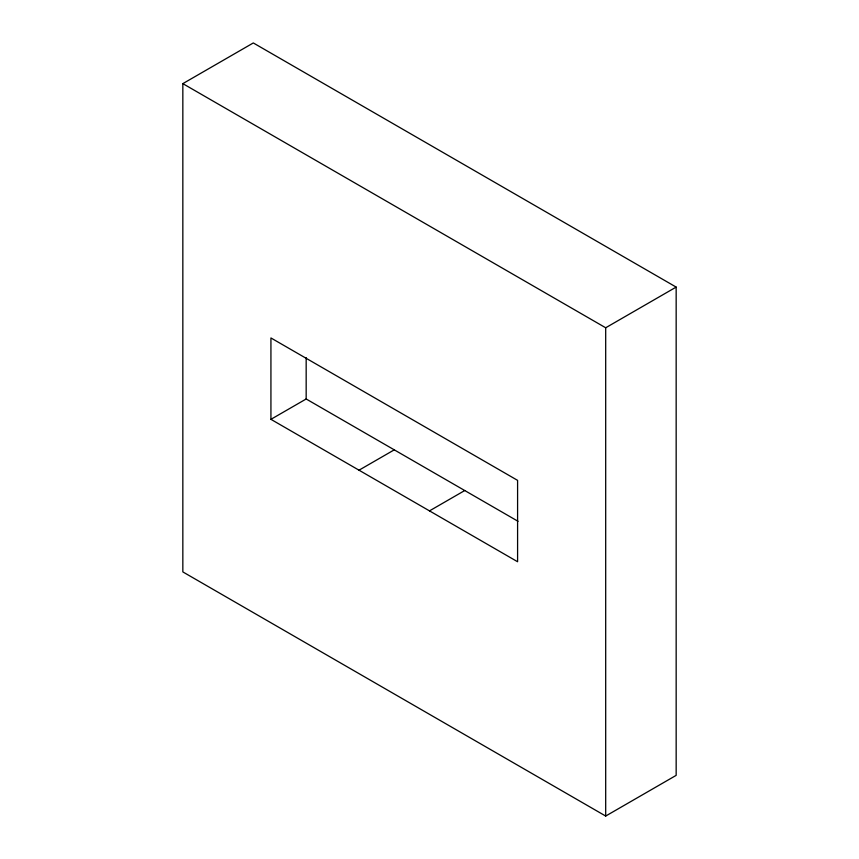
<?xml version="1.0" encoding="UTF-8"?>
<svg xmlns="http://www.w3.org/2000/svg" width="859" height="859" viewBox="0 0 859 859"><rect width="100%" height="100%" fill="white"/><g stroke="black" fill="none" stroke-linecap="round" stroke-linejoin="round"><path stroke-width="1.29" d="M182.838 83.634L253.308 42.95L676.162 287.089L676.162 775.366L605.692 816.05L182.838 571.911L182.838 83.634L605.692 327.773L676.162 287.089M270.929 419.332L517.59 561.743L517.59 480.364L270.929 337.952L270.929 419.332L306.169 398.984L518.063 521.316M359.019 470.184L394.26 449.848M429.5 510.88L464.74 490.532M605.692 327.773L605.692 816.05M306.169 357.623L306.169 398.984"/></g></svg>
